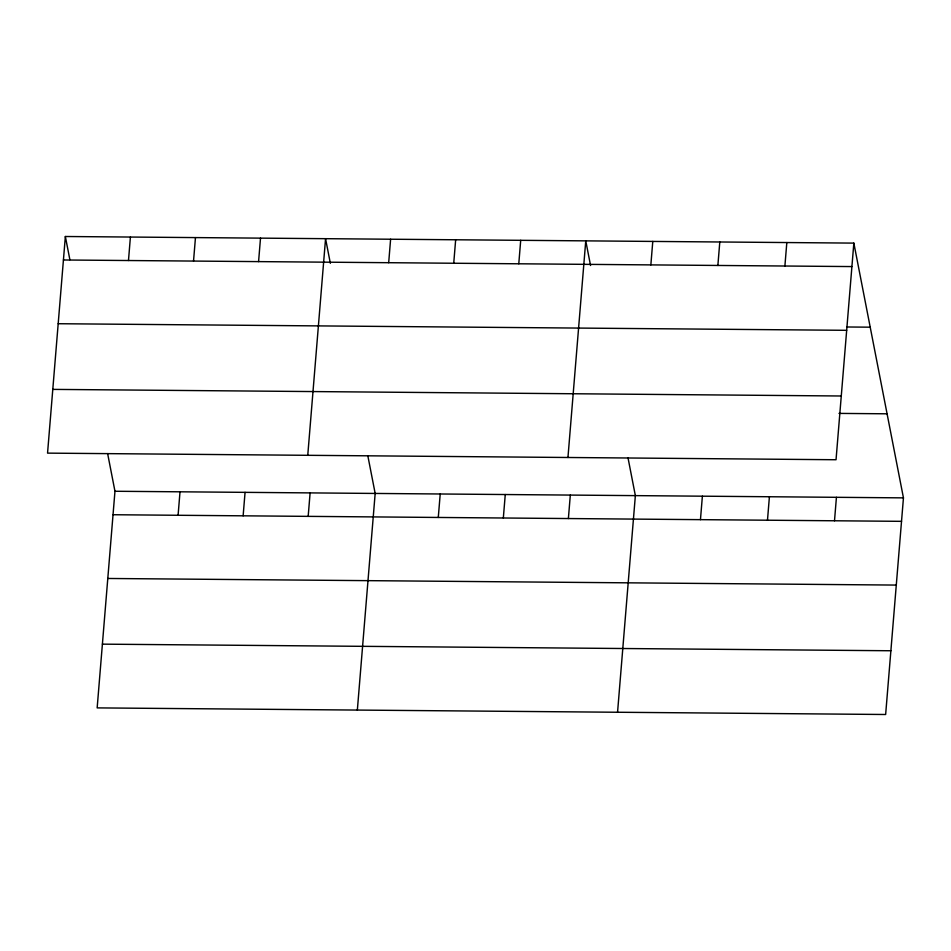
<?xml version="1.0" encoding="UTF-8"?>
<svg xmlns="http://www.w3.org/2000/svg" width="951" height="951" viewBox="0 0 951 951"><rect width="100%" height="100%" fill="white"/><g stroke="black" fill="none" stroke-linecap="round" stroke-linejoin="round"><path stroke-width="1.43" d="M65.357 236.502L47.55 453.128L836.036 459.737L853.843 243.111L65.357 236.502L69.875 259.694M128.48 260.515L130.406 237.049M107.629 453.579L114.964 491.263L97.157 707.889L885.643 714.498L903.45 497.872L853.843 243.111M193.529 261.061L195.466 237.595M178.087 515.276L180.012 491.81M258.577 261.608L260.515 238.142M243.135 515.822L245.061 492.356M307.755 455.315L325.563 238.689L330.354 263.32M308.183 516.369L310.109 492.903M388.686 262.702L390.611 239.224M357.35 710.064L375.17 493.438L367.823 455.755M453.734 263.249L455.66 239.771M438.28 517.463L440.218 493.985M518.782 263.796L520.708 240.318M503.329 518.01L505.266 494.532M567.949 457.49L585.757 240.865L590.559 265.507M568.389 518.545L570.315 495.079M650.853 264.901L652.778 241.423M617.556 712.251L635.363 495.626L628.029 457.942M717.874 265.46L719.8 241.982M700.459 519.65L702.385 496.184M784.896 266.018L786.822 242.553M767.481 520.221L769.407 496.743M834.502 520.779L836.428 497.314M63.432 259.98L851.918 266.577M846.901 326.989L870.213 327.18M58.189 323.72L846.675 330.318M52.792 389.387L841.278 395.996M838.996 413.4L887.081 413.804M114.964 491.263L903.45 497.872M113.038 514.729L901.524 521.338M107.796 578.47L896.282 585.079M102.399 644.148L890.885 650.757"/></g></svg>
